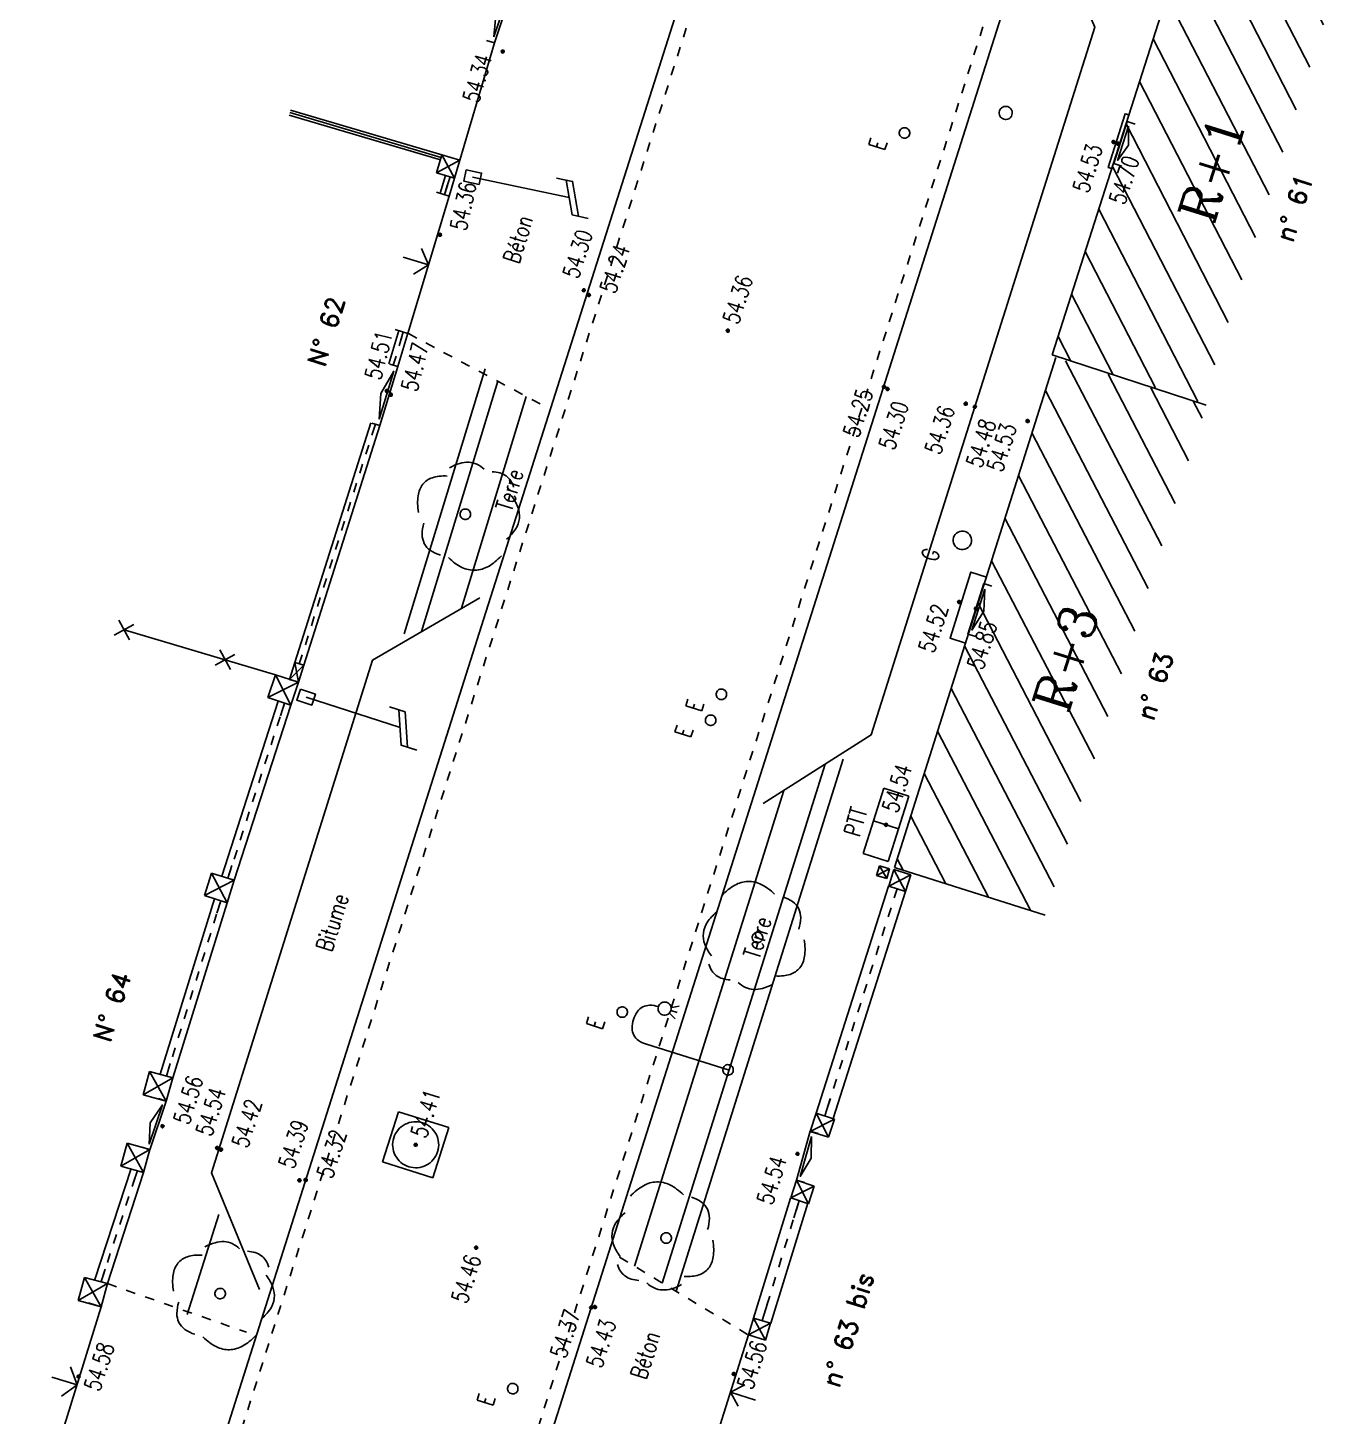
# Model space of a CAD drawing. Extents: x 661843 to 662062, y 6866352 to 6866909.
# Drawn here: x 661963.64 to 661988.58, y 6866717.83 to 6866744.21 of the extents above; entities that cross this region are included whole.
import ezdxf
from ezdxf.enums import TextEntityAlignment as Align

# ---------------------------------------------------------------- set-up
doc = ezdxf.new("R2010")
doc.units = 0
for name, pattern in [('CONTINU', [0]), ('JSI_TCO', [1, 0.5, 0.5]), ('JSI_TCO2', [1, 0.5, 0.5]), ('JSI_TIC', [0.2, 0.08, 0.01, -0.1, 0.01])]:
    doc.linetypes.add(name, pattern=pattern)
doc.layers.get('0').update_dxf_attribs({"linetype": 'CONTINUOUS'})
for name, color, linetype in [('ALTI', 140, 'CONTINUOUS'), ('BATI', 6, 'CONTINUOUS'), ('BORDURE', 7, 'CONTINU'), ('HACHURE', 7, 'CONTINUOUS'), ('LIMITE', 7, 'CONTINUOUS'), ('MOB', 6, 'CONTINUOUS'), ('OBJASS', 22, 'CONTINUOUS'), ('OBJEAU', 4, 'CONTINUOUS'), ('OBJEDF', 240, 'CONTINUOUS'), ('OBJEP', 220, 'CONTINUOUS'), ('OBJGAZ', 30, 'CONTINUOUS'), ('OBJTELECOM', 3, 'CONTINUOUS'), ('TEXTE', 7, 'CONTINUOUS'), ('VEGETATION', 3, 'CONTINUOUS'), ('VOIRIE', 7, 'CONTINUOUS')]:
    doc.layers.add(name, color=color, linetype=linetype)
doc.styles.add('5-2', font='romand.shx', dxfattribs={"height": 0.35})
doc.styles.add('7-2', font='romanc.shx', dxfattribs={"height": 0.7})
doc.styles.get("Standard").update_dxf_attribs({"font": 'romans.shx'})
doc.linetypes.add('JSI_HAIED', pattern='A,0.48,0.06,-0.1,[138,jsi_form.shx,S=0.05,R=0,X=-0.1,Y=0],0.06', length=0.7)
doc.linetypes.add('JSI_HAIEG', pattern='A,0.48,0.06,-0.1,[137,jsi_form.shx,S=0.05,R=0,X=-0.1,Y=0],0.06', length=0.7)
doc.linetypes.add('JSI_MUD', pattern='A,0.0001,[130,jsi_form.shx,S=0.5,R=0,X=0.875,Y=0],-0.75', length=0.7501)
doc.linetypes.add('JSI_MUG', pattern='A,0.0001,[130,jsi_form.shx,S=0.5,R=0,X=-0.125,Y=0],-0.75', length=0.7501)
doc.linetypes.add('JSI_MUR', pattern='A,1e-06,-0.5,[130,jsi_form.shx,S=0.7,R=315,X=0.05,Y=0],-0.5', length=1.000001)

# ---------------------------------------------------------------- blocks, each defined once
blk = doc.blocks.new('$B_200')
at = {"color": 0, "linetype": 'BYBLOCK', "flags": 128}
for points in [[(0, -0.5, -0.414214), (-0.5, 0, -0.414214), (0, 0.5)], [(0, -0.5, 0.414214), (0.5, 0, 0.414214), (0, 0.5)]]:
    blk.add_lwpolyline(points, format="xyb", dxfattribs=at)
blk = doc.blocks.new('$B_220')
at = {"color": 0, "linetype": 'BYBLOCK', "flags": 128}
for points in [[(0.297, 0.272, 0.039633), (0.273, 0.344, 0.053426), (0.241, 0.401, 0.147584), (0.154, 0.47, 0.071882), (0.099, 0.483, 0.058066), (0.036, 0.48, 0.043501), (-0.035, 0.463, 0.032041), (-0.113, 0.431)], [(-0.195, 0.351, 0.077685), (-0.303, 0.336, 0.115926), (-0.379, 0.292, 0.119307), (-0.426, 0.217, 0.082378), (-0.441, 0.113)], [(0.461, -0.046, 0.087593), (0.487, 0.033, 0.096392), (0.482, 0.113, 0.080457), (0.446, 0.192, 0.056881), (0.379, 0.272)], [(-0.441, 0.033, 0.03619), (-0.474, -0.044, 0.046233), (-0.492, -0.116, 0.121403), (-0.482, -0.245, 0.119181), (-0.41, -0.354, 0.044648), (-0.351, -0.401, 0.034835), (-0.277, -0.443)], [(0.379, -0.364, 0.076898), (0.431, -0.319, 0.090424), (0.461, -0.265, 0.083207), (0.472, -0.2, 0.062964), (0.461, -0.126)], [(-0.113, -0.443, 0.078382), (0.005, -0.498, 0.113914), (0.113, -0.503, 0.115194), (0.21, -0.458, 0.080222), (0.297, -0.364)]]:
    blk.add_lwpolyline(points, format="xyb", dxfattribs=at)
blk = doc.blocks.new('$B_001')
at = {"color": 0, "linetype": 'BYBLOCK', "flags": 128}
for points in [[(0, 0), (0, 1)], [(0, 1), (1, 1)], [(1, 0), (1, 1)], [(0, 0), (1, 0)]]:
    blk.add_lwpolyline(points, dxfattribs=at)
blk = doc.blocks.new('$B_030')
at = {"color": 0, "linetype": 'BYBLOCK', "flags": 128}
for points in [[(0, 0), (0, 1)], [(0, 1), (1, 1)], [(0, 1), (1, 0)], [(0, 0), (1, 1)], [(1, 0), (1, 1)], [(0, 0), (1, 0)]]:
    blk.add_lwpolyline(points, dxfattribs=at)
blk = doc.blocks.new('$B_130')
at = {"color": 0, "linetype": 'BYBLOCK', "flags": 128}
for points in [[(0, 0), (0, 0.812, -0.08), (0.012, 0.895, -0.117647), (0.047, 0.953, -0.117647), (0.105, 0.988, -0.08), (0.188, 1, -0.08), (0.27, 0.988, -0.117647), (0.328, 0.953, -0.117647), (0.363, 0.895, -0.08), (0.375, 0.812)], [(0.375, 0.688, -0.414214), (0.312, 0.75, -0.414214), (0.375, 0.812)], [(0.375, 0.688, 0.414214), (0.438, 0.75, 0.414214), (0.375, 0.812)]]:
    blk.add_lwpolyline(points, format="xyb", dxfattribs=at)
for points in [[(0.344, 0.688), (0.312, 0.625)], [(0.375, 0.688), (0.375, 0.625)], [(0.406, 0.688), (0.438, 0.625)]]:
    blk.add_lwpolyline(points, dxfattribs=at)
blk = doc.blocks.new('$B_137')
at = {"color": 0, "linetype": 'BYBLOCK', "flags": 128}
for points in [[(-0.156, 0.875), (0.156, 1), (0.156, 1.156)], [(-0.156, 0.781), (-0.156, 0.938), (0.156, 1.062)], [(0, 0), (0, 0.938)]]:
    blk.add_lwpolyline(points, dxfattribs=at)
blk.add_lwpolyline([(-0.055, -0.075), (0.055, -0.075), (0.055, 0.075), (-0.055, 0.075)], close=True)
blk = doc.blocks.new('$B_020')
at = {"color": 0, "linetype": 'BYBLOCK', "flags": 128}
for points in [[(0, 0), (0, 1)], [(0, 1), (1, 1)], [(1, 0), (1, 1)], [(0, 0), (1, 0)]]:
    blk.add_lwpolyline(points, dxfattribs=at)
for points in [[(0.5, 0.0625, -0.4142136), (0.0625, 0.5, -0.4142136), (0.5, 0.9375)], [(0.5, 0.0625, 0.4142136), (0.9375, 0.5, 0.4142136), (0.5, 0.9375)]]:
    blk.add_lwpolyline(points, format="xyb", dxfattribs=at)
blk = doc.blocks.new('$B_028')
at = {"color": 0, "linetype": 'BYBLOCK', "flags": 128}
for points in [[(0, 0.5), (0, -0.5), (0.0938, -0.0625)], [(-0.5, -0.5), (-0.5, 0)], [(0.5, 0), (0.5, -0.5)], [(-0.0937, -0.0625), (0, -0.5)], [(-0.5, -0.5), (0.5, -0.5)]]:
    blk.add_lwpolyline(points, dxfattribs=at)
blk = doc.blocks.new('$B_027')
at = {"color": 0, "linetype": 'BYBLOCK', "flags": 128}
for points in [[(-0.5, -0.5), (0.5, -0.5), (0.5, -0.188)], [(-0.5, -0.5), (-0.5, -0.188)]]:
    blk.add_lwpolyline(points, dxfattribs=at)
blk.add_lwpolyline([(-0.406, -0.406), (0.406, -0.406), (0, -0.188)], close=True, dxfattribs=at)
blk = doc.blocks.new('$B_210')
at = {"linetype": 'CONTINUOUS'}
blk.add_hatch(color=0, dxfattribs=at).paths.add_polyline_path([(0, -0.5, -1), (0, 0.5, -1)])
at = {"color": 0, "linetype": 'BYBLOCK', "flags": 128}
blk.add_lwpolyline([(0, -0.5, -1), (0, 0.5, -1)], format="xyb", close=True, dxfattribs=at)
blk = doc.blocks.new('GEOCROIX')
at = {"color": 0, "linetype": 'BYBLOCK'}
for p, q in [((-0.5, 0.5), (0.5, -0.5)), ((-0.5, -0.5), (0.5, 0.5))]:
    blk.add_line(p, q, dxfattribs=at)

msp = doc.modelspace()

# ---------------------------------------------------------------- hatches: boundary and pattern name
at = {"layer": 'HACHURE', "linetype": 'CONTINUOUS', "ltscale": 2}
h = msp.add_hatch(dxfattribs=at)
h.set_pattern_fill('_USER', color=256, scale=0.6, angle=117.2702, style=0, pattern_type=0)
h.set_pattern_definition([(117.2702, (661958.265, 6866695.073), (-0.533313, -0.274913), [])])
h.paths.add_polyline_path([(661985.719, 6866746.177), (661988.577, 6866745.264), (661985.961, 6866737.082), (661983.103, 6866737.996)])
h = msp.add_hatch(dxfattribs=at)
h.set_pattern_fill('_USER', color=256, scale=0.6, angle=117.4497, style=0, pattern_type=0)
h.set_pattern_definition([(117.4497, (661958.265, 6866695.073), (-0.5324496, -0.276582), [])])
h.paths.add_polyline_path([(661983.17, 6866737.942), (661986.03, 6866737.037), (661982.967, 6866727.349), (661980.106, 6866728.254)])

# ---------------------------------------------------------------- linework, layer by layer
at = {"layer": 'BATI', "linetype": 'JSI_TCO2', "ltscale": 2, "elevation": 57.333, "flags": 128}
for points in [[(661985.719, 6866746.177), (661983.103, 6866737.996)], [(661983.17, 6866737.942), (661980.106, 6866728.254)], [(661983.103, 6866737.996), (661986.03, 6866737.037)], [(661980.106, 6866728.254), (661982.967, 6866727.349)]]:
    msp.add_lwpolyline(points, dxfattribs=at)
at = {"layer": 'BATI', "linetype": 'JSI_TCO', "ltscale": 2, "elevation": 57.333, "flags": 128}
msp.add_lwpolyline([(661971.847, 6866741.692), (661972.504, 6866743.921)], dxfattribs=at)
at = {"layer": 'BATI', "elevation": 57.333, "flags": 128}
for points in [[(661984.56, 6866742.554), (661984.487, 6866742.577), (661984.168, 6866741.557), (661984.235, 6866741.536)], [(661981.852, 6866733.774), (661981.555, 6866733.868), (661981.162, 6866732.613), (661981.455, 6866732.52)]]:
    msp.add_lwpolyline(points, dxfattribs=at)
at = {"layer": 'BORDURE', "linetype": 'JSI_TCO', "ltscale": 2, "elevation": 57.333, "flags": 128}
for points in [[(661982.848, 6866746.682), (661970.438, 6866707.605)], [(661982.959, 6866746.426), (661983.916, 6866744.223), (661979.664, 6866730.774), (661977.612, 6866729.47)], [(661964.804, 6866709.341), (661972.256, 6866732.847), (661976.153, 6866745.103)], [(661970.792, 6866732.697), (661972.327, 6866737.729)], [(661968.043, 6866720.236), (661967.13, 6866722.454), (661970.189, 6866732.196), (661972.224, 6866733.381)], [(661979.131, 6866730.311), (661975.96, 6866720.207)], [(661966.665, 6866719.76), (661967.265, 6866721.659)]]:
    msp.add_lwpolyline(points, dxfattribs=at)
at = {"layer": 'LIMITE', "linetype": 'JSI_MUD', "ltscale": 0.18}
for p, q in [((661971.608, 6866741.205, 111.701), (661971.66, 6866741.378, 111.698)), ((661970.721, 6866738.257, 111.795), (661970.773, 6866738.43, 111.786)), ((661970.186, 6866736.506, 111.821), (661970.241, 6866736.678, 111.82))]:
    msp.add_line(p, q, dxfattribs=at)
at = {"layer": 'LIMITE', "linetype": 'JSI_MUG', "ltscale": 0.18}
for p, q in [((661971.557, 6866741.038, 111.705), (661971.609, 6866741.21, 111.701)), ((661970.582, 6866737.8, 111.816), (661970.634, 6866737.973, 111.808)), ((661968.796, 6866732.125, 111.855), (661968.85, 6866732.296, 111.854))]:
    msp.add_line(p, q, dxfattribs=at)
at = {"layer": 'LIMITE', "linetype": 'JSI_MUD', "ltscale": 0.25}
for p, q in [((661968.438, 6866731.138, 111.865), (661968.515, 6866731.376, 111.863)), ((661967.231, 6866727.384, 111.891), (661967.305, 6866727.623, 111.891)), ((661965.641, 6866722.26, 111.933), (661965.719, 6866722.498, 111.931))]:
    msp.add_line(p, q, dxfattribs=at)
at = {"layer": 'LIMITE', "linetype": 'JSI_MUG', "ltscale": 0.25}
for p, q in [((661967.44, 6866728.054, 111.89), (661967.517, 6866728.292, 111.888)), ((661966.271, 6866724.293, 111.898), (661966.345, 6866724.532, 111.898)), ((661965.031, 6866720.387, 111.944), (661965.108, 6866720.625, 111.943))]:
    msp.add_line(p, q, dxfattribs=at)
at = {"layer": 'LIMITE', "linetype": 'JSI_MUD', "ltscale": 0.34}
for p, q in [((661978.885, 6866723.861, 111.893), (661978.782, 6866723.537, 111.892)), ((661977.693, 6866719.969, 111.902), (661977.593, 6866719.645, 111.9))]:
    msp.add_line(p, q, dxfattribs=at)
at = {"layer": 'LIMITE', "linetype": 'JSI_MUG', "ltscale": 0.34}
msp.add_line((661978.296, 6866721.925, 111.91), (661978.196, 6866721.6, 111.909), dxfattribs=at)
at = {"layer": 'LIMITE', "linetype": 'JSI_MUR', "ltscale": 0.1, "elevation": 57.333, "flags": 128}
msp.add_lwpolyline([(661971.492, 6866741.745), (661968.615, 6866742.597)], dxfattribs=at)
at = {"layer": 'LIMITE', "elevation": 57.333, "flags": 128}
for points in [[(661971.506, 6866741.793), (661968.629, 6866742.645)], [(661971.477, 6866741.697), (661968.601, 6866742.549)], [(661968.344, 6866731.917), (661965.467, 6866732.769)]]:
    msp.add_lwpolyline(points, dxfattribs=at)
at = {"layer": 'LIMITE', "linetype": 'JSI_TCO', "ltscale": 2, "elevation": 57.333, "flags": 128}
for points in [[(661971.471, 6866741.064), (661971.574, 6866741.403)], [(661971.644, 6866741.012), (661971.746, 6866741.352)], [(661970.496, 6866737.826), (661970.687, 6866738.456)], [(661970.668, 6866737.774), (661970.859, 6866738.404)], [(661968.71, 6866732.152), (661970.155, 6866736.705)], [(661968.882, 6866732.097), (661970.326, 6866736.651)], [(661967.321, 6866728.093), (661968.396, 6866731.415)], [(661967.558, 6866728.016), (661968.634, 6866731.338)], [(661979.994, 6866727.902), (661978.62, 6866723.588)], [(661980.318, 6866727.799), (661978.944, 6866723.485)], [(661966.152, 6866724.33), (661967.186, 6866727.66)], [(661966.39, 6866724.256), (661967.424, 6866727.586)], [(661964.912, 6866720.426), (661965.6, 6866722.536)], [(661965.15, 6866720.348), (661965.837, 6866722.459)], [(661978.133, 6866721.975), (661977.43, 6866719.695)], [(661978.458, 6866721.875), (661977.755, 6866719.594)]]:
    msp.add_lwpolyline(points, dxfattribs=at)
at = {"layer": 'LIMITE', "linetype": 'JSI_TIC', "ltscale": 2, "elevation": 57.333, "flags": 128}
for points in [[(661971.557, 6866741.038), (661971.66, 6866741.378)], [(661970.582, 6866737.8), (661970.773, 6866738.43)], [(661968.796, 6866732.125), (661970.241, 6866736.678)], [(661967.44, 6866728.054), (661968.515, 6866731.376)], [(661980.156, 6866727.851), (661978.782, 6866723.537)], [(661966.271, 6866724.293), (661967.305, 6866727.623)], [(661965.031, 6866720.387), (661965.719, 6866722.498)], [(661978.296, 6866721.925), (661977.593, 6866719.645)]]:
    msp.add_lwpolyline(points, dxfattribs=at)
at = {"layer": 'VEGETATION', "linetype": 'JSI_HAIED', "ltscale": 2, "elevation": 57.333, "flags": 128}
for points in [[(661972.569, 6866737.494), (661971.117, 6866732.736)], [(661975.693, 6866720.36), (661978.787, 6866730.217)]]:
    msp.add_lwpolyline(points, dxfattribs=at)
at = {"layer": 'VEGETATION', "linetype": 'JSI_HAIEG', "ltscale": 2, "elevation": 57.333, "flags": 128}
for points in [[(661973.108, 6866737.206), (661971.88, 6866733.181)], [(661975.164, 6866720.678), (661978.001, 6866729.717)]]:
    msp.add_lwpolyline(points, dxfattribs=at)
at = {"layer": 'VOIRIE', "linetype": 'JSI_TIC', "ltscale": 2, "elevation": 57.333, "flags": 128}
for points in [[(661982.591, 6866746.763), (661970.181, 6866707.687)], [(661965.061, 6866709.259), (661972.513, 6866732.765), (661976.411, 6866745.022)], [(661973.375, 6866737.064), (661970.859, 6866738.404)], [(661974.882, 6866720.848), (661977.332, 6866719.373)], [(661965.15, 6866720.348), (661967.794, 6866719.424)]]:
    msp.add_lwpolyline(points, dxfattribs=at)

# ---------------------------------------------------------------- block references
at = {"layer": 'ALTI', "linetype": 'CONTINUOUS'}
for p, xscale, yscale, rotation in [((661972.662, 6866743.757, 57.333), 0.0600000002119549, 0.0600000002119549, 253.5603565024145), ((661984.269, 6866742.04, 57.333), 0.0599999997585234, 0.0599999997585234, 252.6625874817371), ((661984.354, 6866742.008, 57.333), 0.0599999997517667, 0.0599999997517667, 252.2702333344958), ((661971.469, 6866740.278, 57.333), 0.0599999997560256, 0.0599999997560256, 78.01274907534822), ((661974.202, 6866739.222, 57.333), 0.0599999999229249, 0.0599999999229249, 72.36114606079613), ((661974.299, 6866739.133, 57.333), 0.0599999999229249, 0.0599999999229249, 72.36114606079613), ((661976.939, 6866738.454, 57.333), 0.0600000004089967, 0.0600000004089967, 72.36088338937017), ((661970.461, 6866737.307, 57.333), 0.0600000000237652, 0.0600000000237652, 76.05101274164777), ((661979.907, 6866737.389, 57.333), 0.0599999998081413, 0.0599999998081413, 252.3808919354609), ((661979.974, 6866737.345, 57.333), 0.0599999998081413, 0.0599999998081413, 252.3808919354609), ((661970.533, 6866737.238, 57.333), 0.0600000000237652, 0.0600000000237652, 76.05101274164777), ((661981.46, 6866737.068, 57.333), 0.0600000003768972, 0.0600000003768972, 252.4564345745749), ((661981.633, 6866737.007, 57.333), 0.0600000003768972, 0.0600000003768972, 252.4564345745749), ((661982.637, 6866736.735, 57.333), 0.0599999999250134, 0.0599999999250134, 252.4496925353068), ((661981.335, 6866733.298, 57.333), 0.0599999999817417, 0.0599999999817417, 252.6285998513772), ((661981.656, 6866733.171, 57.333), 0.0599999999250134, 0.0599999999250134, 252.4496925353068), ((661979.946, 6866729.065, 57.333), 0.0599999999250134, 0.0599999999250134, 252.4496925353068), ((661966.197, 6866723.34, 57.333), 0.0600000002223607, 0.0600000002223607, 72.74920629981324), ((661967.234, 6866722.924, 57.333), 0.0599999996368804, 0.0599999996368804, 72.56463327346309), ((661967.307, 6866722.894, 57.333), 0.0599999996368804, 0.0599999996368804, 72.56463327346309), ((661971.007, 6866722.987, 57.333), 0.0600000002943197, 0.0600000002943197, 72.40979562365759), ((661978.262, 6866722.815, 57.333), 0.0600000000026775, 0.0600000000026775, 252.8629482298217), ((661968.8, 6866722.31, 57.333), 0.0599999996820039, 0.0599999996820039, 72.40964149798846), ((661968.917, 6866722.318, 57.333), 0.0599999996820039, 0.0599999996820039, 72.40964149798846), ((661972.157, 6866721.032, 57.333), 0.0599999998081413, 0.0599999998081413, 252.3808919354609), ((661974.342, 6866719.895, 57.333), 0.0599999998081413, 0.0599999998081413, 252.3808919354609), ((661974.415, 6866719.903, 57.333), 0.0599999998081413, 0.0599999998081413, 252.3808919354609), ((661964.601, 6866718.584, 57.333), 0.0600000000843185, 0.0600000000843185, 340.7243526451448), ((661977.052, 6866718.632, 57.333), 0.0599999998325736, 0.0599999998325736, 328.9417763121481)]:
    msp.add_blockref('$B_210', p, dxfattribs=dict(at, xscale=xscale, yscale=yscale, rotation=rotation))
at = {"layer": 'LIMITE', "linetype": 'CONTINUOUS'}
for name, p, xscale, yscale, rotation in [('$B_027', (661972.448, 6866744.543, 57.333), 1.146115683589949, 0.5000000000742785, 71.58041302380492), ('$B_027', (661984.641, 6866741.952, 57.333), 0.837019868461544, 0.5000000000742785, 252.3915755286363), ('$B_030', (661971.746, 6866741.352, 57.333), 0.3554204970332566, 0.3553999998636845, 73.54699685996704), ('$B_028', (661971.012, 6866739.78, 57.333), 2.725019898658172, 0.5000000000742785, 73.25682444699385), ('$B_027', (661970.258, 6866737.286, 57.333), 1.175379053443799, 0.5000000000742785, 73.09924057624642), ('$B_027', (661981.893, 6866733.094, 57.333), 1.006354435145745, 0.5000000000742785, 252.4254446622355), ('$B_030', (661968.779, 6866731.773, 57.333), 0.3407940433138548, 0.1800000002504844, 72.402638916612), ('$B_030', (661968.634, 6866731.338, 57.333), 0.4584843292841532, 0.4585000003038548, 71.58195262967521), ('$B_030', (661967.424, 6866727.586, 57.333), 0.450361299286278, 0.4503999996076843, 72.70151968940712), ('$B_030', (661980.313, 6866727.801, 57.333), 0.3324000145891072, 0.3324000004063319, 72.37114229144795), ('$B_030', (661966.268, 6866723.816, 57.333), 0.4565728532408392, 0.4565999998989532, 74.46306023859249), ('$B_027', (661965.876, 6866723.434, 57.333), 0.9730223893105885, 0.5000000000742785, 71.46202215483967), ('$B_030', (661978.62, 6866723.588, 57.333), 0.3643901757058128, 0.3644000000158045, 251.849770527804), ('$B_027', (661978.616, 6866722.709, 57.333), 0.9662023802510524, 0.5000000000742785, 254.2284795386144), ('$B_030', (661965.837, 6866722.459, 57.333), 0.4512212874142331, 0.4512000003664551, 74.39860173774491), ('$B_030', (661978.244, 6866722.312, 57.333), 0.3542068608779079, 0.3541999996577955, 251.851324220851), ('$B_030', (661965.032, 6866719.91, 57.333), 0.4538042306425493, 0.4538000000381021, 74.94377095004309), ('$B_028', (661964.334, 6866718.5, 57.333), 3.106556307318073, 0.5000000000742785, 72.81707064030526), ('$B_030', (661977.43, 6866719.695, 57.333), 0.3363322762658711, 0.3362999999133138, 252.9698372519442), ('$B_028', (661977.229, 6866718.212, 57.333), 2.276651158655646, 0.5000000000742785, 252.5644443058385)]:
    msp.add_blockref(name, p, dxfattribs=dict(at, xscale=xscale, yscale=yscale, rotation=rotation))
at = {"layer": 'LIMITE', "xscale": 0.3000000000470734, "yscale": 0.3000000000470734, "zscale": 0.3000000000470734, "rotation": 163.4995678185755}
for p in [(661965.467, 6866732.769, 57.333), (661967.385, 6866732.201, 57.333)]:
    msp.add_blockref('GEOCROIX', p, dxfattribs=at)
at = {"layer": 'MOB', "linetype": 'CONTINUOUS', "xscale": 0.2499999996209142, "yscale": 0.2499999996209142, "rotation": 252.3808919847169}
msp.add_blockref('$B_200', (661982.22, 6866742.592, 57.333), dxfattribs=at)
at = {"layer": 'OBJASS', "linetype": 'CONTINUOUS', "xscale": 1.000053638884119, "rotation": 72.4103386188145}
msp.add_blockref('$B_020', (661971.333, 6866722.359, 57.333), dxfattribs=at)
at = {"layer": 'OBJEAU', "linetype": 'CONTINUOUS', "xscale": 0.2000000002011218, "yscale": 0.2000000002011218, "rotation": 252.3808920586007}
for p in [(661980.297, 6866742.211, 57.333), (661976.817, 6866731.545, 57.333), (661976.613, 6866731.052, 57.333), (661974.933, 6866725.508, 57.333), (661972.852, 6866718.353, 57.333)]:
    msp.add_blockref('$B_200', p, dxfattribs=at)
at = {"layer": 'OBJEDF', "linetype": 'CONTINUOUS'}
for p, xscale, yscale, rotation in [((661972.09, 6866741.373, 57.333), 2.000000000386438, 2.000000000386438, 258.0127491248927), ((661968.925, 6866731.491, 57.333), 1.999999999953137, 1.999999999953137, 252.060683722074)]:
    msp.add_blockref('$B_137', p, dxfattribs=dict(at, xscale=xscale, yscale=yscale, rotation=rotation))
at = {"layer": 'OBJEP', "linetype": 'CONTINUOUS'}
for name, xscale, yscale, rotation in [('$B_130', 2.000000000093367, 2.000000000093367, 72.57502382197727), ('$B_200', 0.2000000001905397, 0.2000000001905397, 72.57502383477451)]:
    msp.add_blockref(name, (661976.944, 6866724.409, 57.333), dxfattribs=dict(at, xscale=xscale, yscale=yscale, rotation=rotation))
at = {"layer": 'OBJGAZ', "linetype": 'CONTINUOUS', "xscale": 0.3500000003330418, "yscale": 0.3500000003330418, "rotation": 252.4564344447184}
msp.add_blockref('$B_200', (661981.396, 6866734.47, 57.333), dxfattribs=at)
at = {"layer": 'OBJTELECOM', "linetype": 'CONTINUOUS'}
for name, p, xscale, yscale, rotation in [('$B_001', (661979.904, 6866729.76, 57.333), 0.6499371739408614, 0.5000000000742785, 252.4473462322448), ('$B_001', (661979.708, 6866729.141, 57.333), 0.650032768114966, 0.5000000000742785, 252.4499338031916), ('$B_030', (661979.819, 6866728.286, 57.333), 0.1907444367995904, 0.1999999996568045, 254.0109327218074)]:
    msp.add_blockref(name, p, dxfattribs=dict(at, xscale=xscale, yscale=yscale, rotation=rotation))
at = {"layer": 'VEGETATION', "linetype": 'CONTINUOUS'}
for name, p, xscale, yscale, rotation in [('$B_220', (661971.951, 6866734.966, 57.333), 2.000000000197734, 2.000000000197734, 73.03483112352508), ('$B_200', (661971.951, 6866734.966, 57.333), 0.2000000003896784, 0.2000000003896784, 73.03483114190576), ('$B_220', (661977.502, 6866726.924, 57.333), 2.000000000093367, 2.000000000093367, 252.5750238219773), ('$B_200', (661977.502, 6866726.924, 57.333), 0.2000000001905397, 0.2000000001905397, 252.5750238347746), ('$B_220', (661975.767, 6866721.215, 57.333), 2.000000000093367, 2.000000000093367, 252.5750238219773), ('$B_220', (661967.293, 6866720.159, 57.333), 1.999999999840546, 1.999999999840546, 72.46593662339878), ('$B_200', (661975.767, 6866721.215, 57.333), 0.2000000001905397, 0.2000000001905397, 252.5750238347746), ('$B_200', (661967.293, 6866720.159, 57.333), 0.2000000001827086, 0.2000000001827086, 72.46593662039433)]:
    msp.add_blockref(name, p, dxfattribs=dict(at, xscale=xscale, yscale=yscale, rotation=rotation))

# ---------------------------------------------------------------- texts
at = {"layer": 'ALTI', "linetype": 'CONTINUOUS', "width": 0.75}
for s, rotation, p in [('54.34', 73.5604, (661972.463, 6866743.649, 57.333)), ('54.53', 72.6626, (661984.068, 6866741.935, 57.333)), ('54.25', 72.3809, (661979.706, 6866737.285, 57.333)), ('54.36', 72.4564, (661981.259, 6866736.964, 57.333)), ('54.53', 72.4497, (661982.436, 6866736.63, 57.333)), ('54.52', 72.6286, (661981.134, 6866733.193, 57.333)), ('54.54', 72.8629, (661978.062, 6866722.709, 57.333)), ('54.37', 72.3809, (661974.141, 6866719.79, 57.333))]:
    msp.add_text(s, height=0.32, rotation=rotation, dxfattribs=at).set_placement(p, align=Align.RIGHT)
for s, rotation, p in [('54.70', 72.2702, (661984.458, 6866741.807, 57.333)), ('54.30', 72.3809, (661980.078, 6866737.144, 57.333)), ('54.48', 72.4564, (661981.738, 6866736.806, 57.333)), ('54.85', 72.4497, (661981.76, 6866732.97, 57.333)), ('54.43', 72.3809, (661974.519, 6866719.702, 57.333))]:
    msp.add_text(s, height=0.32, rotation=rotation, dxfattribs=at).set_placement(p, align=Align.TOP_RIGHT)
for s, rotation, p in [('54.36', 78.0127, (661971.659, 6866740.401, 57.333)), ('54.24', 72.3611, (661974.5, 6866739.237, 57.333)), ('54.47', 76.051, (661970.726, 6866737.355, 57.333)), ('54.56', 72.7492, (661966.397, 6866723.445, 57.333)), ('54.42', 72.5646, (661967.508, 6866722.999, 57.333)), ('54.32', 72.4096, (661969.118, 6866722.422, 57.333)), ('54.58', 72.0753, (661964.699, 6866718.38, 57.333)), ('54.56', 72.3527, (661977.106, 6866718.412, 57.333))]:
    msp.add_text(s, height=0.32, rotation=rotation, dxfattribs=at).set_placement(p, align=Align.TOP_LEFT)
for s, rotation, p in [('54.30', 72.3611, (661974.098, 6866739.423, 57.333)), ('54.51', 76.051, (661970.345, 6866737.501, 57.333)), ('54.54', 72.5646, (661967.129, 6866723.125, 57.333)), ('54.39', 72.4096, (661968.696, 6866722.51, 57.333))]:
    msp.add_text(s, height=0.32, rotation=rotation, dxfattribs=at).set_placement(p)
for s, rotation, p in [('54.36', 72.3609, (661976.988, 6866738.606, 57.333)), ('54.41', 72.4098, (661971.056, 6866723.139, 57.333))]:
    msp.add_text(s, height=0.32, rotation=rotation, dxfattribs=at).set_placement(p, align=Align.MIDDLE_LEFT)
for s, rotation, p in [('54.54', 72.4497, (661980.293, 6866730.203, 57.333)), ('54.46', 72.3809, (661972.109, 6866720.88, 57.333))]:
    msp.add_text(s, height=0.32, rotation=rotation, dxfattribs=at).set_placement(p, align=Align.MIDDLE_RIGHT)
at = {"layer": 'BATI', "style": '7-2'}
for s, p in [('R+1', (661986.159, 6866740.449, 57.333)), ('R+3', (661983.389, 6866731.153, 57.333))]:
    msp.add_text(s, height=0.7, rotation=72.4839, dxfattribs=at).set_placement(p)
at = {"layer": 'OBJEAU', "linetype": 'CONTINUOUS', "width": 0.75}
for p in [(661979.971, 6866742.042, 57.333), (661976.49, 6866731.376, 57.333), (661976.286, 6866730.883, 57.333), (661974.606, 6866725.339, 57.333), (661972.525, 6866718.184, 57.333)]:
    msp.add_text('E', height=0.32, rotation=72.3809, dxfattribs=at).set_placement(p, align=Align.RIGHT)
at = {"layer": 'OBJGAZ', "linetype": 'CONTINUOUS', "width": 0.75}
msp.add_text('G', height=0.32, rotation=72.4564, dxfattribs=at).set_placement((661980.976, 6866734.251, 57.333), align=Align.RIGHT)
at = {"layer": 'OBJTELECOM', "linetype": 'CONTINUOUS', "width": 0.75}
msp.add_text('PTT', height=0.32, rotation=74.0109, dxfattribs=at).set_placement((661979.519, 6866729.078, 57.333), align=Align.CENTER)
at = {"layer": 'TEXTE', "style": '5-2'}
for s, p in [('n° 61', (661987.669, 6866740.109, 57.333)), ('n° 63', (661985.023, 6866731.022, 57.333)), ('n° 63 bis', (661979.047, 6866718.348, 57.333))]:
    msp.add_text(s, height=0.35, rotation=72.4698, dxfattribs=at).set_placement(p)
at = {"layer": 'TEXTE', "linetype": 'CONTINUOUS', "width": 0.75}
for s, rotation, p in [('Béton', 72.3611, (661972.952, 6866740.19, 57.333)), ('Terre', 73.0348, (661972.791, 6866735.429, 57.333)), ('Bitume', 72.5646, (661969.423, 6866727.212, 57.333)), ('Terre', 72.575, (661977.502, 6866726.924, 57.333)), ('Béton', 72.3809, (661975.37, 6866718.989, 57.333))]:
    msp.add_text(s, height=0.32, rotation=rotation, dxfattribs=at).set_placement(p, align=Align.MIDDLE_CENTER)
at = {"layer": 'TEXTE', "style": '5-2'}
for s, p in [('N° 62', (661969.307, 6866738.44, 57.333)), ('N° 64', (661965.233, 6866725.604, 57.333))]:
    msp.add_text(s, height=0.35, rotation=72.6889, dxfattribs=at).set_placement(p, align=Align.MIDDLE_CENTER)

doc.saveas('drawing.dxf')
